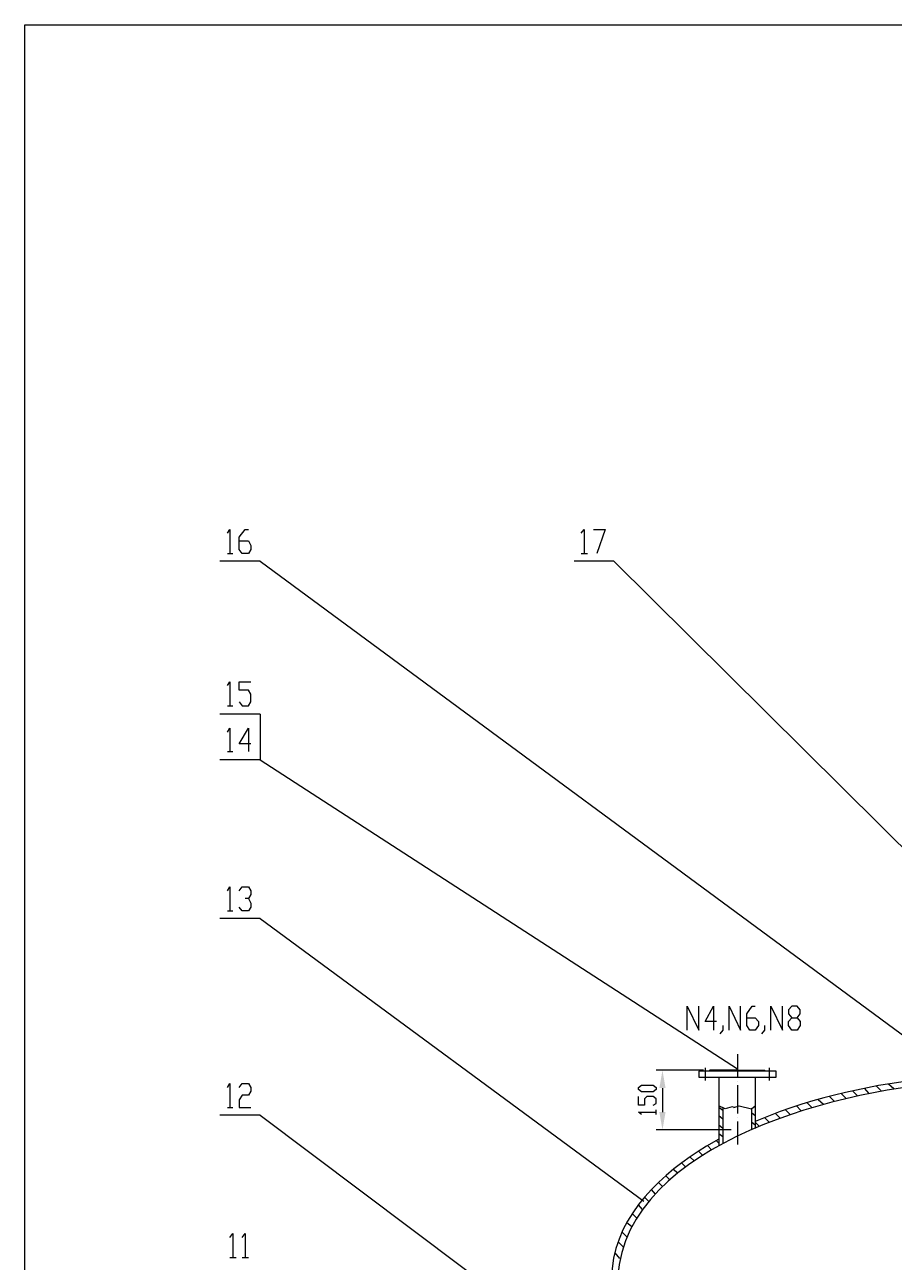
# Model space of a CAD drawing. Header units: millimetres. Extents: x -2210 to 6171, y -6737 to 5572.
# Drawn here: x -2210 to -24, y 2461 to 5572 of the extents above; entities that cross this region are included whole.
import ezdxf

# ---------------------------------------------------------------- set-up
doc = ezdxf.new("R2010")
doc.units = ezdxf.units.MM
doc.layers.add('1', color=7, linetype='Continuous')

msp = doc.modelspace()

# ---------------------------------------------------------------- hatches: boundary and pattern name
h = msp.add_hatch(color=0)
h.dxf.hatch_style = 2
h.paths.add_polyline_path([(-614.8, 2899), (-599.2, 2899), (-607, 2943.7)])
h = msp.add_hatch(color=0)
h.dxf.hatch_style = 2
h.paths.add_polyline_path([(-614.8, 2838.7), (-599.2, 2838.7), (-607, 2793.9)])

# ---------------------------------------------------------------- linework, layer by layer
at = {"layer": '1', "color": 0, "lineweight": 25}
for points in [[(-2210.1, 5572.1), (6171.2, 5572.1)], [(-2210.1, -6733.3), (-2210.1, 5572.1)], [(-1700.4, 4293.9), (-1694.6, 4303.6), (-1694.6, 4243.3)], [(-1671.2, 4274.5), (-1647.9, 4274.5), (-1642, 4262.8), (-1642, 4253.1), (-1647.9, 4243.3), (-1663.4, 4243.3), (-1671.2, 4253.1), (-1671.2, 4284.2), (-1655.7, 4303.6), (-1647.9, 4303.6)], [(-811.3, 4293.9), (-803.5, 4303.6), (-803.5, 4243.3)], [(-780.2, 4303.6), (-751, 4303.6), (-772.4, 4243.3)], [(-1700.4, 4243.3), (-1686.8, 4243.3)], [(-811.3, 4243.3), (-795.7, 4243.3)], [(-1618.7, 4223.9), (-1719.9, 4223.9)], [(-1618.7, 4223.9), (25.3, 3011.8)], [(-729.6, 4223.9), (-828.8, 4223.9)], [(-729.6, 4223.9), (132.3, 3369.8)], [(-1700.4, 3910.7), (-1694.6, 3920.4), (-1694.6, 3860.1)], [(-1671.2, 3869.8), (-1663.4, 3860.1), (-1647.9, 3860.1), (-1642, 3869.8), (-1642, 3889.3), (-1647.9, 3899), (-1671.2, 3899), (-1671.2, 3920.4), (-1642, 3920.4)], [(-1700.4, 3860.1), (-1686.8, 3860.1)], [(-1618.7, 3838.7), (-1719.9, 3838.7)], [(-1618.7, 3838.7), (-1618.7, 3723.9), (-418.3, 2947.6)], [(-1700.4, 3793.9), (-1694.6, 3803.6), (-1694.6, 3745.3)], [(-1642, 3764.7), (-1671.2, 3764.7), (-1647.9, 3803.6), (-1647.9, 3745.3)], [(-1700.4, 3745.3), (-1686.8, 3745.3)], [(-1618.7, 3723.9), (-1719.9, 3723.9)], [(-1700.4, 3395.1), (-1694.6, 3404.8), (-1694.6, 3344.5)], [(-1671.2, 3395.1), (-1663.4, 3404.8), (-1647.9, 3404.8), (-1642, 3395.1), (-1642, 3385.4), (-1647.9, 3375.6), (-1655.7, 3375.6)], [(-1647.9, 3375.6), (-1642, 3364), (-1642, 3354.2), (-1647.9, 3344.5), (-1663.4, 3344.5), (-1671.2, 3354.2)], [(-1700.4, 3344.5), (-1686.8, 3344.5)], [(-1618.7, 3325.1), (-1719.9, 3325.1)], [(-1618.7, 3325.1), (-653.7, 2614.9)], [(-544.8, 3044.9), (-544.8, 3105.2), (-515.6, 3044.9), (-515.6, 3105.2)], [(-470.8, 3066.3), (-500, 3066.3), (-478.6, 3105.2), (-478.6, 3044.9)], [(-439.7, 3044.9), (-439.7, 3105.2), (-410.5, 3044.9), (-410.5, 3105.2)], [(-395, 3076), (-373.6, 3076), (-365.8, 3066.3), (-365.8, 3056.6), (-373.6, 3044.9), (-387.2, 3044.9), (-395, 3056.6), (-395, 3085.8), (-381.3, 3105.2), (-373.6, 3105.2)], [(-334.6, 3044.9), (-334.6, 3105.2), (-305.5, 3044.9), (-305.5, 3105.2)], [(-282.1, 3044.9), (-289.9, 3056.6), (-289.9, 3066.3), (-282.1, 3076), (-268.5, 3076), (-260.7, 3085.8), (-260.7, 3095.5), (-268.5, 3105.2), (-282.1, 3105.2), (-289.9, 3095.5), (-289.9, 3085.8), (-282.1, 3076)], [(-455.3, 3056.6), (-455.3, 3044.9), (-463, 3035.2)], [(-350.2, 3056.6), (-350.2, 3044.9), (-358, 3035.2)], [(-268.5, 3076), (-260.7, 3066.3), (-260.7, 3056.6), (-268.5, 3044.9), (-282.1, 3044.9)], [(-418.3, 2984.6), (-418.3, 2926.2)], [(-503.9, 2943.7), (-622.6, 2943.7)], [(-418.3, 2941.8), (-515.6, 2941.8), (-515.6, 2926.2), (-418.3, 2926.2)], [(-500, 2949.6), (-500, 2918.4)], [(-488.3, 2943.7), (-490.3, 2941.8)], [(-418.3, 2943.7), (-488.3, 2943.7)], [(-465, 2926.2), (-465, 2755)], [(-418.3, 2947.6), (-418.3, 2937.9)], [(-418.3, 2943.7), (-350.2, 2943.7)], [(-418.3, 2926.2), (-321, 2926.2), (-321, 2941.8), (-418.3, 2941.8)], [(-373.6, 2926.2), (-373.6, 2797.8)], [(-350.2, 2943.7), (-348.3, 2941.8)], [(-338.5, 2949.6), (-338.5, 2918.4)], [(-1700.4, 2900.9), (-1694.6, 2910.7), (-1694.6, 2850.3)], [(-1671.2, 2900.9), (-1663.4, 2910.7), (-1647.9, 2910.7), (-1642, 2900.9), (-1642, 2891.2), (-1647.9, 2881.5), (-1663.4, 2881.5), (-1671.2, 2869.8), (-1671.2, 2850.3), (-1642, 2850.3)], [(-622.6, 2895.1), (-630.4, 2889.3), (-659.5, 2889.3), (-667.3, 2895.1), (-667.3, 2900.9), (-659.5, 2906.8), (-630.4, 2906.8), (-622.6, 2900.9), (-622.6, 2895.1)], [(-607, 2899), (-607, 2838.7)], [(-418.3, 2916.5), (-418.3, 2916.5)], [(-418.3, 2906.8), (-418.3, 2834.8)], [(-87.6, 2885.4), (-99.2, 2899)], [(-56.4, 2891.2), (-70, 2904.8)], [(-25.3, 2897), (-38.9, 2908.7)], [(-630.4, 2856.2), (-622.6, 2860.1), (-622.6, 2871.7), (-630.4, 2877.6), (-645.9, 2877.6), (-651.8, 2871.7), (-651.8, 2856.2), (-667.3, 2856.2), (-667.3, 2877.6)], [(-202.3, 2858.1), (-216, 2869.8)], [(-175.1, 2865.9), (-186.8, 2877.6)], [(-145.9, 2873.7), (-157.6, 2885.4)], [(-116.7, 2879.5), (-128.4, 2891.2)], [(-1700.4, 2850.3), (-1686.8, 2850.3)], [(-659.5, 2832.8), (-667.3, 2838.7), (-622.6, 2838.7)], [(-622.6, 2832.8), (-622.6, 2844.5)], [(-431.9, 2852.3), (-449.4, 2846.5), (-465, 2854.2)], [(-455.3, 2842.6), (-465, 2850.3)], [(-455.3, 2850.3), (-455.3, 2758.9)], [(-426.1, 2850.3), (-431.9, 2852.3)], [(-428, 2850.3), (-414.4, 2854.2), (-383.3, 2846.5), (-373.6, 2854.2)], [(-383.3, 2848.4), (-383.3, 2793.9)], [(-373.6, 2828.9), (-383.3, 2836.7)], [(-373.6, 2850.3), (-375.5, 2852.3)], [(-311.3, 2823.1), (-323, 2834.8)], [(-286, 2832.8), (-297.7, 2844.5)], [(-258.8, 2842.6), (-270.4, 2854.2)], [(-231.5, 2850.3), (-243.2, 2862)], [(-1618.7, 2830.9), (-1719.9, 2830.9)], [(-1618.7, 2830.9), (-727.6, 2161.6)], [(-455.3, 2821.2), (-465, 2828.9)], [(-455.3, 2797.8), (-465, 2805.6)], [(-418.3, 2825.1), (-418.3, 2825.1)], [(-418.3, 2815.3), (-418.3, 2757)], [(-373.6, 2805.6), (-383.3, 2813.4)], [(-363.8, 2803.6), (-373.6, 2813.4)], [(-338.5, 2813.4), (-350.2, 2825.1)], [(-433.9, 2793.9), (-622.6, 2793.9)], [(-455.3, 2776.4), (-465, 2784.2)], [(-505.8, 2729.7), (-515.6, 2739.4)], [(-482.5, 2743.3), (-494.2, 2755)], [(-465, 2760.8), (-470.8, 2766.7)], [(-548.6, 2700.5), (-558.4, 2710.3)], [(-527.2, 2716.1), (-537, 2725.8)], [(-587.6, 2667.5), (-599.2, 2679.1)], [(-568.1, 2685), (-579.8, 2694.7)], [(-607, 2651.9), (-616.7, 2661.6)], [(-642, 2614.9), (-651.8, 2624.7)], [(-624.5, 2632.4), (-634.3, 2644.1)], [(-671.2, 2572.1), (-682.9, 2583.8)], [(-657.6, 2593.5), (-667.3, 2605.2)], [(-684.8, 2550.7), (-696.5, 2560.5)], [(-1694.6, 2523.5), (-1686.8, 2533.2), (-1686.8, 2472.9)], [(-1663.4, 2523.5), (-1655.7, 2533.2), (-1655.7, 2472.9)], [(-696.5, 2525.4), (-708.2, 2537.1)], [(-706.2, 2500.1), (-717.9, 2511.8)], [(-1694.6, 2472.9), (-1679, 2472.9)], [(-1663.4, 2472.9), (-1647.9, 2472.9)], [(-714, 2471), (-725.7, 2484.6)]]:
    msp.add_lwpolyline(points, dxfattribs=at)
for points in [[(214, 2934), (214, 2934), (134.2, 2930.1), (134.2, 2930.1), (-19.5, 2918.4), (-165.4, 2891.2), (-311.3, 2840.6), (-311.3, 2840.6), (-373.6, 2815.3), (-373.6, 2815.3)], [(237.3, 2920.4), (237.3, 2920.4), (169.3, 2916.5), (169.3, 2916.5), (-103.1, 2908.7), (-661.5, 2784.2), (-716, 2455.4), (-716, 2455.4), (-719.9, 2420.4), (-719.9, 2420.4)], [(-465, 2770.6), (-465, 2770.6), (-496.1, 2753.1), (-496.1, 2753.1), (-607, 2685), (-719.9, 2583.8), (-733.5, 2445.7), (-733.5, 2445.7), (-733.5, 2420.4), (-733.5, 2420.4)]]:
    msp.add_open_spline(points, degree=3, knots=[0, 0, 0, 0, 1, 1, 1, 2, 2, 2, 3, 3, 3, 3], dxfattribs=at)

doc.saveas('drawing.dxf')
